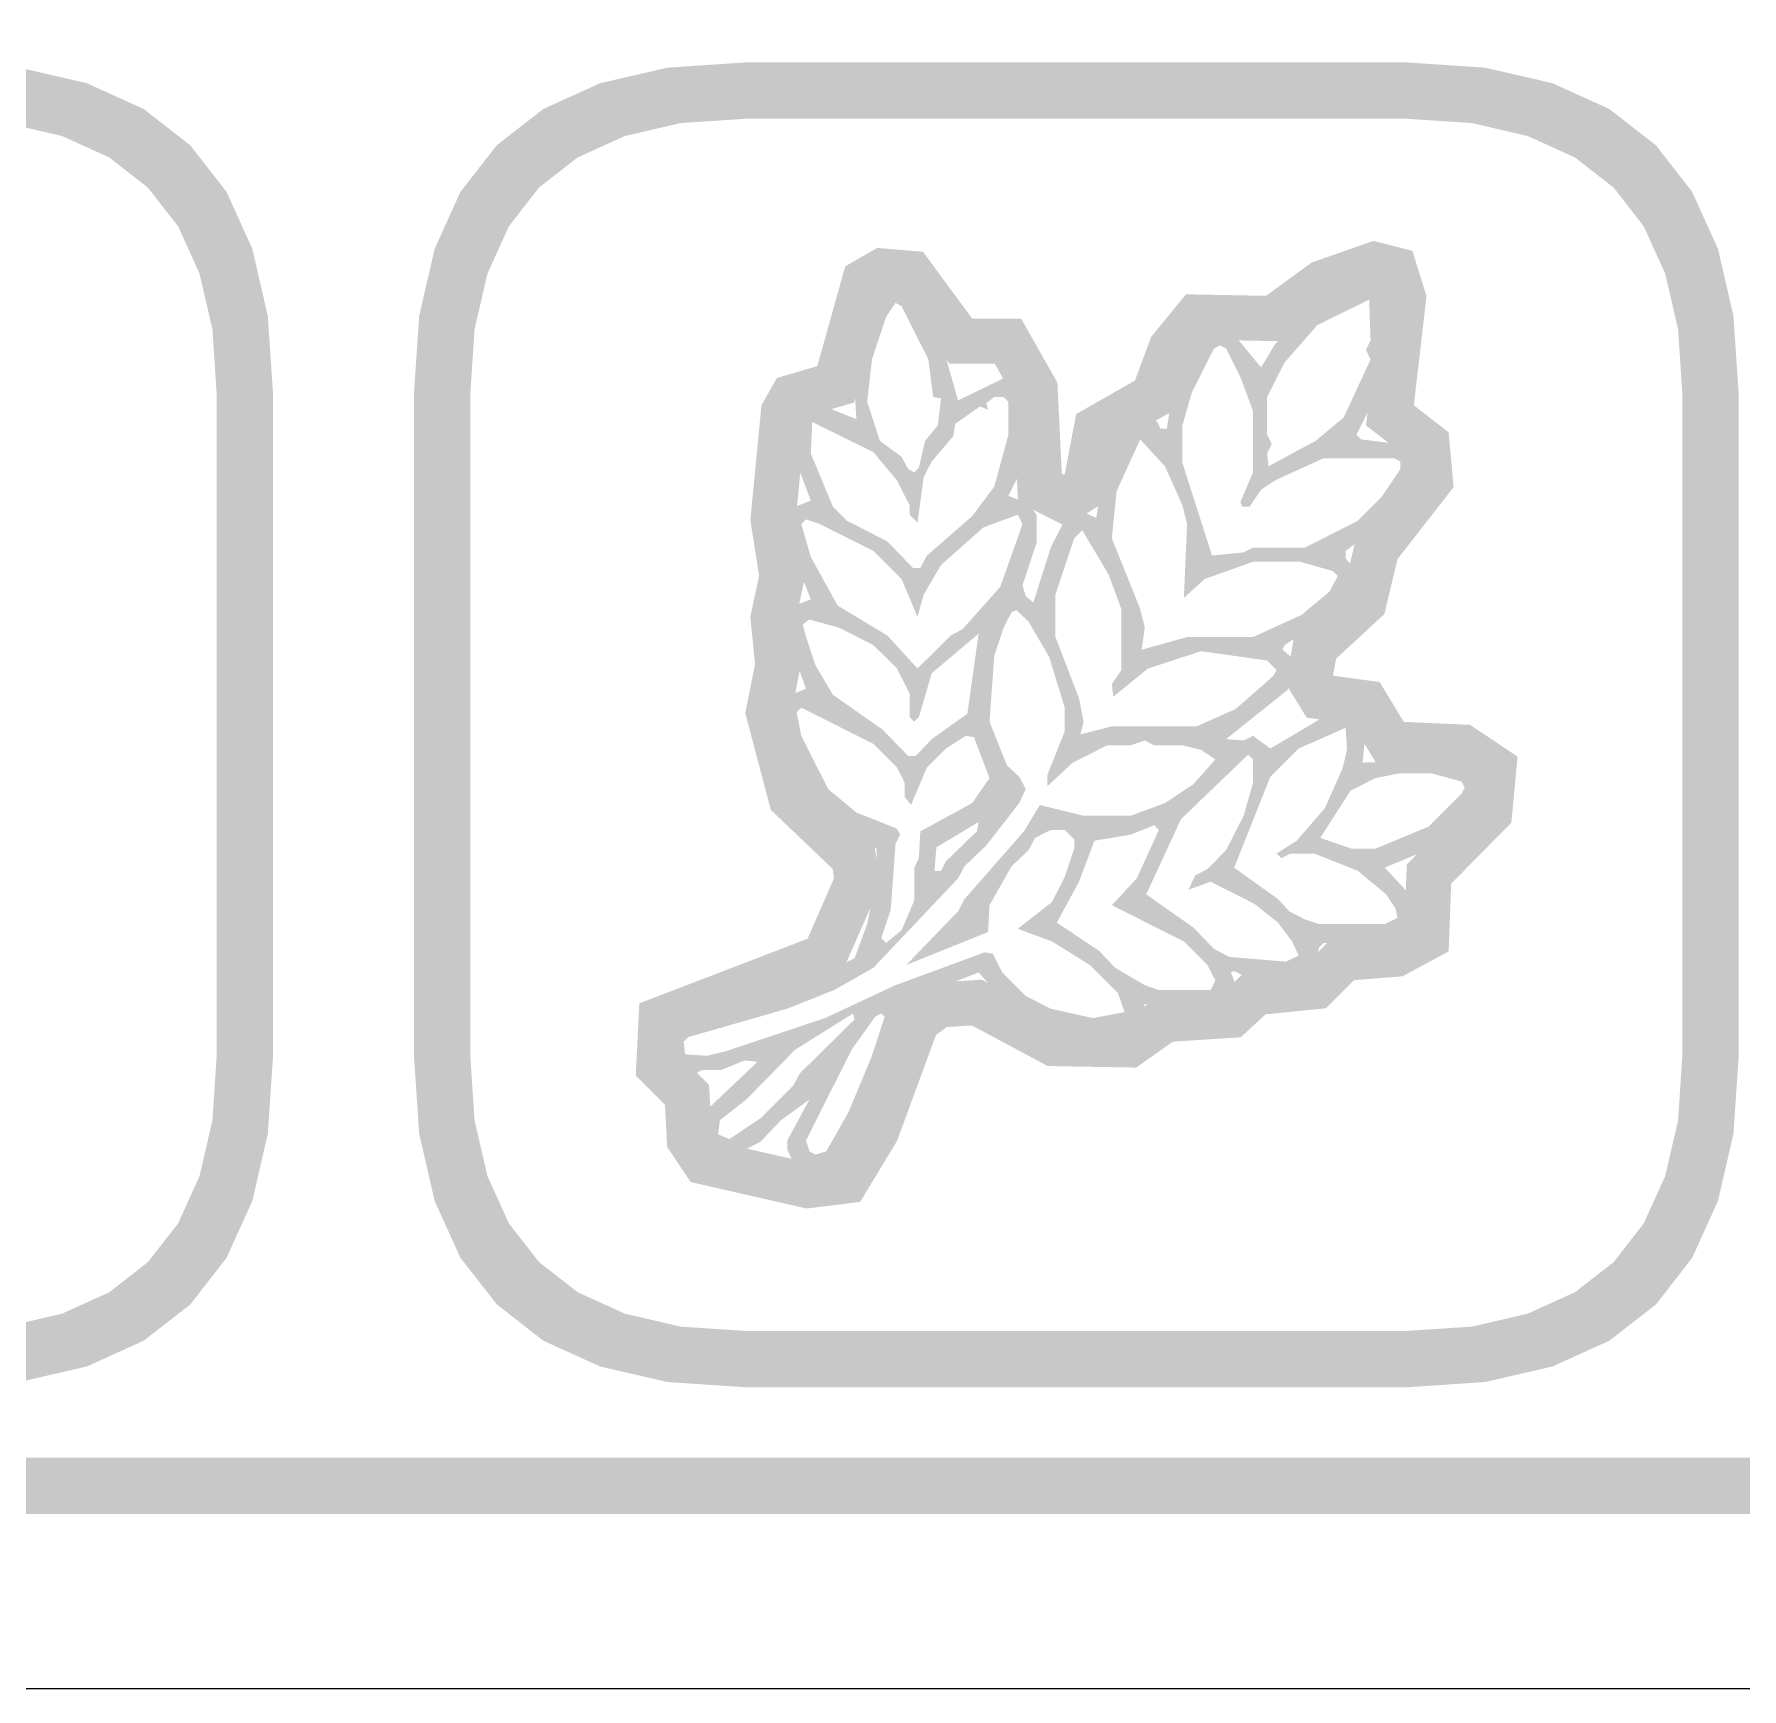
# Model space of a CAD drawing. Header units: millimetres. Extents: x 6 to 441, y 6 to 299.
# Drawn here: x 62.2 to 74.32, y 72.96 to 84.7 of the extents above; entities that cross this region are included whole.
import ezdxf

# ---------------------------------------------------------------- set-up
doc = ezdxf.new("R2010")
doc.units = ezdxf.units.MM
doc.layers.add('CUT', color=1, linetype='Continuous')
doc.layers.add('RASTER', color=7, linetype='Continuous')

msp = doc.modelspace()

# ---------------------------------------------------------------- hatches: boundary and pattern name
at = {"layer": 'RASTER'}
h = msp.add_hatch(color=7, dxfattribs=at)
h.paths.add_polyline_path([(49.2, 89.6), (49.234, 90.116), (49.338, 90.563), (49.509, 90.941), (49.75, 91.25), (50.059, 91.491), (50.438, 91.663), (50.884, 91.766), (51.4, 91.8), (108.6, 91.8), (109.116, 91.766), (109.563, 91.663), (109.941, 91.491), (110.25, 91.25), (110.491, 90.941), (110.663, 90.563), (110.766, 90.116), (110.8, 89.6), (110.8, 76.4), (110.766, 75.884), (110.663, 75.438), (110.491, 75.059), (110.25, 74.75), (109.941, 74.509), (109.563, 74.338), (109.116, 74.234), (108.6, 74.2), (51.4, 74.2), (50.884, 74.234), (50.438, 74.337), (50.059, 74.509), (49.75, 74.75), (49.509, 75.059), (49.338, 75.438), (49.234, 75.884), (49.2, 76.4)])
h.paths.add_polyline_path([(49.6, 89.6), (49.6, 76.4), (49.628, 75.978), (49.713, 75.613), (49.853, 75.303), (50.05, 75.05), (50.303, 74.853), (50.613, 74.712), (50.978, 74.628), (51.4, 74.6), (108.6, 74.6), (109.022, 74.628), (109.387, 74.712), (109.697, 74.853), (109.95, 75.05), (110.147, 75.303), (110.288, 75.613), (110.372, 75.978), (110.4, 76.4), (110.4, 89.6), (110.372, 90.022), (110.288, 90.387), (110.147, 90.697), (109.95, 90.95), (109.697, 91.147), (109.387, 91.288), (109.022, 91.372), (108.6, 91.4), (51.4, 91.4), (50.978, 91.372), (50.613, 91.288), (50.303, 91.147), (50.05, 90.95), (49.853, 90.697), (49.713, 90.387), (49.628, 90.022), (49.6, 89.6)], flags=0)
h = msp.add_hatch(color=7, dxfattribs=at)
h.paths.add_polyline_path([(54.5, 82.15), (54.537, 82.701), (54.647, 83.178), (54.83, 83.582), (55.088, 83.913), (55.418, 84.17), (55.822, 84.353), (56.299, 84.463), (56.85, 84.5), (61.55, 84.5), (62.101, 84.463), (62.578, 84.353), (62.982, 84.17), (63.312, 83.913), (63.57, 83.582), (63.753, 83.178), (63.863, 82.701), (63.9, 82.15), (63.9, 77.45), (63.863, 76.899), (63.753, 76.422), (63.57, 76.018), (63.313, 75.687), (62.982, 75.43), (62.578, 75.247), (62.101, 75.137), (61.55, 75.1), (56.85, 75.1), (56.299, 75.137), (55.822, 75.247), (55.418, 75.43), (55.088, 75.688), (54.83, 76.018), (54.647, 76.422), (54.537, 76.899), (54.5, 77.45)])
h.paths.add_polyline_path([(54.9, 82.15), (54.9, 77.45), (54.93, 76.993), (55.022, 76.597), (55.174, 76.262), (55.388, 75.988), (55.662, 75.774), (55.997, 75.622), (56.393, 75.53), (56.85, 75.5), (61.55, 75.5), (62.007, 75.53), (62.403, 75.622), (62.738, 75.774), (63.012, 75.988), (63.226, 76.262), (63.378, 76.597), (63.47, 76.993), (63.5, 77.45), (63.5, 82.15), (63.47, 82.607), (63.378, 83.003), (63.226, 83.338), (63.012, 83.612), (62.738, 83.826), (62.403, 83.978), (62.007, 84.07), (61.55, 84.1), (56.85, 84.1), (56.393, 84.07), (55.997, 83.978), (55.662, 83.826), (55.387, 83.613), (55.174, 83.338), (55.022, 83.003), (54.93, 82.607), (54.9, 82.15)], flags=0)
h = msp.add_hatch(color=7, dxfattribs=at)
h.paths.add_polyline_path([(64.9, 82.15), (64.937, 82.701), (65.047, 83.178), (65.23, 83.582), (65.488, 83.913), (65.818, 84.17), (66.222, 84.353), (66.699, 84.463), (67.25, 84.5), (71.95, 84.5), (72.501, 84.463), (72.978, 84.353), (73.382, 84.17), (73.712, 83.913), (73.97, 83.582), (74.153, 83.178), (74.263, 82.701), (74.3, 82.15), (74.3, 77.45), (74.263, 76.899), (74.153, 76.422), (73.97, 76.018), (73.713, 75.687), (73.382, 75.43), (72.978, 75.247), (72.501, 75.137), (71.95, 75.1), (67.25, 75.1), (66.699, 75.137), (66.222, 75.247), (65.818, 75.43), (65.488, 75.688), (65.23, 76.018), (65.047, 76.422), (64.937, 76.899), (64.9, 77.45)])
h.paths.add_polyline_path([(65.3, 82.15), (65.3, 77.45), (65.33, 76.993), (65.422, 76.597), (65.574, 76.262), (65.788, 75.988), (66.062, 75.774), (66.397, 75.622), (66.793, 75.53), (67.25, 75.5), (71.95, 75.5), (72.407, 75.53), (72.803, 75.622), (73.138, 75.774), (73.413, 75.988), (73.626, 76.262), (73.778, 76.597), (73.87, 76.993), (73.9, 77.45), (73.9, 82.15), (73.87, 82.607), (73.778, 83.003), (73.626, 83.338), (73.413, 83.612), (73.138, 83.826), (72.803, 83.978), (72.407, 84.07), (71.95, 84.1), (67.25, 84.1), (66.793, 84.07), (66.397, 83.978), (66.062, 83.826), (65.788, 83.613), (65.574, 83.338), (65.422, 83.003), (65.33, 82.607), (65.3, 82.15)], flags=0)
h = msp.add_hatch(color=7, dxfattribs=at)
h.paths.add_polyline_path([(71.708, 83.234), (71.985, 83.163), (72.085, 82.842), (71.995, 82.067), (72.242, 81.876), (72.277, 81.486), (71.879, 80.976), (71.786, 80.586), (71.443, 80.269), (71.423, 80.155), (71.427, 80.148), (71.752, 80.104), (71.924, 79.821), (72.394, 79.8), (72.731, 79.575), (72.687, 79.106), (72.26, 78.673), (72.242, 78.192), (71.915, 78.016), (71.57, 77.988), (71.371, 77.789), (70.943, 77.746), (70.767, 77.583), (70.285, 77.552), (70.025, 77.368), (69.397, 77.379), (68.859, 77.667), (68.681, 77.656), (68.604, 77.599), (68.328, 76.848), (68.066, 76.415), (67.687, 76.368), (66.863, 76.556), (66.697, 76.805), (66.681, 77.105), (66.474, 77.312), (66.499, 77.824), (67.693, 78.282), (67.881, 78.712), (67.87, 78.779), (67.432, 79.197), (67.251, 79.884), (67.32, 80.231), (67.287, 80.566), (67.349, 80.858), (67.287, 81.253), (67.366, 82.068), (67.475, 82.261), (67.762, 82.345), (67.96, 83.053), (68.186, 83.184), (68.512, 83.157), (68.861, 82.683), (69.208, 82.683), (69.466, 82.228), (69.497, 81.582), (69.51, 81.575), (69.518, 81.58), (69.599, 82.005), (70.016, 82.243), (70.132, 82.554), (70.378, 82.855), (70.946, 82.844), (71.269, 83.08)])
h.paths.add_polyline_path([(71.722, 82.9), (71.42, 82.794), (71.048, 82.522), (70.528, 82.532), (70.414, 82.392), (70.276, 82.022), (69.885, 81.8), (69.806, 81.383), (69.527, 81.208), (69.186, 81.381), (69.15, 82.137), (69.021, 82.363), (68.7, 82.363), (68.341, 82.85), (68.26, 82.857), (68.233, 82.841), (68.023, 82.087), (67.689, 81.99), (67.678, 81.97), (67.61, 81.263), (67.675, 80.849), (67.61, 80.548), (67.644, 80.215), (67.579, 79.894), (67.719, 79.366), (68.169, 78.936), (68.212, 78.669), (67.932, 78.031), (66.809, 77.6), (66.801, 77.438), (66.994, 77.245), (67.012, 76.91), (67.059, 76.839), (67.704, 76.693), (67.873, 76.713), (68.038, 76.987), (68.336, 77.799), (68.567, 77.969), (68.929, 77.992), (69.48, 77.698), (69.926, 77.69), (70.174, 77.866), (70.633, 77.895), (70.804, 78.053), (71.225, 78.096), (71.427, 78.298), (71.822, 78.33), (71.929, 78.387), (71.945, 78.809), (72.379, 79.25), (72.395, 79.415), (72.291, 79.484), (71.74, 79.509), (71.558, 79.807), (71.235, 79.851), (71.086, 80.09), (71.146, 80.431), (71.497, 80.755), (71.584, 81.119), (71.947, 81.583), (71.936, 81.708), (71.656, 81.924), (71.759, 82.812), (71.732, 82.898), (71.722, 82.9)], flags=0)
h = msp.add_hatch(color=7, dxfattribs=at)
h.paths.add_polyline_path([(68.26, 82.95), (68.393, 82.904), (68.527, 82.737), (68.65, 82.493), (68.761, 82.102), (69.084, 82.259), (69.161, 82.236), (69.218, 82.159), (69.218, 81.992), (69.251, 81.892), (69.185, 81.558), (69.118, 81.425), (69.261, 81.368), (69.318, 81.291), (69.318, 81.091), (69.218, 80.79), (69.241, 80.714), (69.295, 80.667), (69.418, 81.057), (69.508, 81.234), (69.619, 81.325), (69.742, 81.268), (69.785, 81.558), (69.852, 81.759), (69.976, 81.969), (70.086, 81.992), (70.176, 81.949), (70.196, 81.902), (70.243, 81.902), (70.286, 82.193), (70.51, 82.603), (70.62, 82.66), (70.663, 82.637), (70.911, 82.336), (71.011, 82.503), (71.278, 82.77), (71.488, 82.894), (71.722, 82.96), (71.765, 82.937), (71.822, 82.86), (71.822, 82.493), (71.722, 82.126), (71.588, 81.859), (71.622, 81.825), (71.889, 81.792), (71.999, 81.735), (72.022, 81.592), (71.932, 81.415), (71.845, 81.335), (71.799, 81.248), (71.511, 81.034), (71.511, 80.981), (71.588, 80.891), (71.531, 80.714), (71.365, 80.547), (71.077, 80.366), (71.064, 80.333), (71.154, 80.256), (71.154, 80.156), (71.097, 80.046), (70.663, 79.699), (70.787, 79.689), (70.854, 79.722), (70.977, 79.632), (71.355, 79.856), (71.555, 79.889), (71.655, 79.789), (71.632, 79.532), (72.289, 79.555), (72.466, 79.465), (72.49, 79.321), (72.433, 79.211), (72.166, 78.944), (71.789, 78.787), (71.965, 78.597), (72.022, 78.487), (71.999, 78.343), (71.922, 78.287), (71.789, 78.253), (71.355, 78.253), (71.321, 78.22), (71.298, 78.076), (71.221, 78.019), (70.787, 78.019), (70.72, 78.053), (70.697, 78.043), (70.72, 77.986), (70.697, 77.843), (70.553, 77.786), (70.086, 77.819), (70.043, 77.662), (69.952, 77.619), (69.518, 77.619), (69.385, 77.652), (69.141, 77.776), (68.907, 78.043), (68.393, 77.843), (68.216, 77.285), (67.993, 76.774), (67.926, 76.674), (67.816, 76.617), (67.716, 76.617), (67.605, 76.674), (67.549, 76.784), (67.549, 76.851), (67.706, 77.141), (67.505, 76.995), (67.358, 76.841), (67.181, 76.751), (67.081, 76.751), (66.991, 76.794), (66.948, 76.884), (66.971, 77.061), (67.338, 77.409), (67.248, 77.419), (67.081, 77.352), (66.948, 77.352), (66.881, 77.318), (66.737, 77.409), (66.714, 77.619), (66.737, 77.662), (66.848, 77.719), (67.549, 77.919), (68.026, 78.143), (68.116, 78.387), (68.183, 78.721), (68.183, 78.921), (67.939, 79.044), (67.739, 79.245), (67.582, 79.522), (67.515, 79.755), (67.539, 79.999), (67.682, 80.056), (67.549, 80.423), (67.549, 80.59), (67.572, 80.634), (67.716, 80.69), (67.549, 81.124), (67.549, 81.291), (67.572, 81.335), (67.716, 81.391), (67.615, 81.658), (67.592, 81.902), (67.615, 81.992), (67.682, 82.059), (67.816, 82.059), (68.039, 81.969), (68.016, 82.393), (68.083, 82.66), (68.206, 82.904)])
h.paths.add_polyline_path([(71.678, 82.817), (71.311, 82.637), (71.077, 82.37), (70.954, 82.126), (70.954, 81.859), (70.987, 81.792), (70.954, 81.725), (70.964, 81.635), (71.298, 81.815), (71.498, 81.982), (71.688, 82.393), (71.655, 82.46), (71.688, 82.526)], flags=0)
h.paths.add_polyline_path([(68.317, 82.794), (68.25, 82.693), (68.15, 82.393), (68.116, 82.092), (68.206, 81.815), (68.36, 81.702), (68.407, 81.615), (68.45, 81.592), (68.483, 81.625), (68.527, 81.815), (68.617, 81.925), (68.64, 82.116), (68.584, 82.126), (68.55, 82.393), (68.36, 82.77)], flags=0)
h.paths.add_polyline_path([(70.62, 82.493), (70.577, 82.47), (70.42, 82.159), (70.353, 81.925), (70.353, 81.658), (70.563, 81.001), (70.787, 81.024), (70.854, 81.057), (71.221, 81.057), (71.598, 81.248), (71.765, 81.415), (71.899, 81.615), (71.899, 81.668), (71.855, 81.692), (71.355, 81.692), (71.011, 81.535), (70.911, 81.468), (70.83, 81.348), (70.777, 81.348), (70.764, 81.381), (70.854, 81.592), (70.854, 82.026), (70.764, 82.269), (70.663, 82.47)], flags=0)
h.paths.add_polyline_path([(69.018, 82.126), (68.961, 82.082), (68.974, 82.036), (68.917, 82.059), (68.741, 81.936), (68.727, 81.849), (68.574, 81.668), (68.517, 81.558), (68.473, 81.234), (68.417, 81.291), (68.417, 81.358), (68.327, 81.535), (68.16, 81.735), (67.726, 81.949), (67.716, 81.725), (67.873, 81.348), (67.973, 81.248), (68.26, 81.101), (68.44, 80.914), (68.493, 80.914), (68.54, 81.001), (68.861, 81.281), (69.018, 81.491), (69.118, 81.859), (69.118, 82.092), (69.084, 82.126)], flags=0)
h.paths.add_polyline_path([(70.053, 81.825), (69.886, 81.458), (69.852, 81.124), (70.053, 80.623), (70.086, 80.49), (70.063, 80.333), (70.386, 80.423), (70.854, 80.423), (71.198, 80.58), (71.398, 80.747), (71.455, 80.857), (71.421, 80.891), (71.188, 80.957), (70.854, 80.957), (70.51, 80.834), (70.363, 80.7), (70.386, 81.224), (70.353, 81.358), (70.229, 81.635)], flags=0)
h.paths.add_polyline_path([(69.185, 81.291), (68.941, 81.201), (68.64, 80.934), (68.517, 80.724), (68.473, 80.567), (68.36, 80.834), (68.16, 81.034), (67.782, 81.224), (67.682, 81.258), (67.649, 81.224), (67.716, 80.991), (67.906, 80.647), (68.26, 80.433), (68.473, 80.2), (68.707, 80.433), (68.794, 80.48), (69.061, 80.78), (69.218, 81.224)], flags=0)
h.paths.add_polyline_path([(69.642, 81.181), (69.585, 81.124), (69.452, 80.724), (69.452, 80.423), (69.619, 79.989), (69.652, 79.822), (69.629, 79.732), (69.852, 79.789), (70.453, 79.789), (70.73, 79.912), (70.997, 80.146), (71.021, 80.189), (70.954, 80.256), (70.487, 80.323), (70.109, 80.2), (69.862, 79.999), (69.852, 80.089), (69.919, 80.189), (69.919, 80.623), (69.829, 80.867)], flags=0)
h.paths.add_polyline_path([(69.175, 80.613), (69.141, 80.6), (69.084, 80.49), (69.018, 80.29), (68.984, 79.822), (69.108, 79.512), (69.195, 79.432), (69.241, 79.345), (69.195, 79.245), (68.961, 78.944), (68.807, 78.797), (68.761, 78.711), (68.16, 78.076), (67.883, 77.919), (67.549, 77.786), (66.848, 77.585), (66.814, 77.552), (66.824, 77.462), (66.981, 77.452), (67.115, 77.485), (67.816, 77.719), (68.317, 77.953), (68.951, 78.186), (69.008, 78.176), (69.074, 78.043), (69.241, 77.876), (69.418, 77.786), (69.719, 77.719), (69.942, 77.762), (69.896, 77.896), (69.695, 78.096), (69.428, 78.263), (69.185, 78.353), (69.428, 78.544), (69.518, 78.721), (69.585, 78.921), (69.585, 78.988), (69.518, 79.054), (69.418, 79.054), (69.308, 78.998), (69.261, 78.911), (69.141, 78.797), (68.984, 78.52), (68.974, 78.33), (68.393, 78.096), (68.761, 78.477), (68.807, 78.564), (69.228, 79.044), (69.341, 79.231), (69.652, 79.155), (69.986, 79.155), (70.229, 79.245), (70.43, 79.378), (70.587, 79.555), (70.487, 79.622), (70.353, 79.655), (70.153, 79.655), (70.086, 79.689), (69.986, 79.655), (69.819, 79.655), (69.575, 79.532), (69.395, 79.365), (69.395, 79.445), (69.518, 79.755), (69.518, 79.922), (69.408, 80.28), (69.261, 80.533)], flags=0)
h.paths.add_polyline_path([(67.706, 80.547), (67.659, 80.513), (67.682, 80.423), (67.749, 80.223), (67.873, 80.013), (68.226, 79.766), (68.407, 79.579), (68.46, 79.579), (68.574, 79.699), (68.827, 79.879), (68.907, 80.447), (68.574, 80.166), (68.483, 79.856), (68.45, 79.822), (68.417, 79.856), (68.417, 80.023), (68.327, 80.2), (68.16, 80.366), (67.916, 80.49)], flags=0)
h.paths.add_polyline_path([(67.649, 79.922), (67.615, 79.889), (67.649, 79.722), (67.839, 79.345), (68.039, 79.178), (68.327, 79.064), (68.35, 79.021), (68.317, 78.954), (68.283, 78.487), (68.216, 78.287), (68.25, 78.253), (68.36, 78.343), (68.45, 78.554), (68.45, 78.787), (68.483, 78.854), (68.493, 79.044), (68.861, 79.245), (68.984, 79.422), (68.874, 79.712), (68.817, 79.722), (68.674, 79.632), (68.54, 79.498), (68.427, 79.231), (68.383, 79.288), (68.383, 79.388), (68.327, 79.498), (68.16, 79.665)], flags=0)
h.paths.add_polyline_path([(71.511, 79.779), (71.178, 79.632), (70.977, 79.432), (70.72, 78.787), (71.031, 78.564), (71.111, 78.477), (71.221, 78.42), (71.321, 78.387), (71.789, 78.387), (71.879, 78.43), (71.865, 78.497), (71.799, 78.597), (71.598, 78.764), (71.288, 78.887), (71.121, 78.887), (71.054, 78.854), (71.021, 78.887), (71.164, 78.978), (71.365, 79.211), (71.488, 79.488), (71.521, 79.622)], flags=0)
h.paths.add_polyline_path([(70.82, 79.589), (70.343, 79.131), (70.096, 78.597), (70.43, 78.363), (70.577, 78.21), (70.687, 78.153), (71.087, 78.12), (71.178, 78.163), (71.131, 78.263), (71.031, 78.397), (70.864, 78.53), (70.553, 78.687), (70.396, 78.63), (70.443, 78.731), (70.53, 78.777), (70.663, 78.911), (70.787, 79.155), (70.854, 79.388), (70.854, 79.555)], flags=0)
h.paths.add_polyline_path([(71.889, 79.455), (71.722, 79.422), (71.545, 79.332), (71.331, 78.998), (71.555, 78.921), (71.722, 78.921), (72.099, 79.078), (72.333, 79.311), (72.356, 79.355), (72.333, 79.398), (72.122, 79.455)], flags=0)
h.paths.add_polyline_path([(68.907, 79.111), (68.607, 78.931), (68.594, 78.764), (68.64, 78.764), (68.674, 78.831), (68.894, 79.044)], flags=0)
h.paths.add_polyline_path([(70.153, 79.088), (69.986, 79.021), (69.729, 78.978), (69.619, 78.687), (69.462, 78.397), (69.762, 78.196), (69.876, 78.076), (70.086, 77.953), (70.186, 77.919), (70.553, 77.919), (70.587, 77.986), (70.53, 78.096), (70.363, 78.263), (69.852, 78.52), (70.029, 78.711), (70.186, 79.054)], flags=0)
h.paths.add_polyline_path([(68.016, 77.752), (67.605, 77.495), (67.258, 77.141), (67.071, 76.995), (67.058, 76.894), (67.138, 76.861), (67.358, 77.008), (67.592, 77.242), (67.639, 77.328), (68.026, 77.709)], flags=0)
h.paths.add_polyline_path([(68.216, 77.752), (68.173, 77.729), (68.006, 77.495), (67.682, 76.851), (67.706, 76.774), (67.749, 76.751), (67.826, 76.774), (67.983, 77.051), (68.15, 77.452), (68.24, 77.729)], flags=0)

# ---------------------------------------------------------------- linework, layer by layer
at = {"layer": 'CUT'}
msp.add_lwpolyline([(109.001, 72.96), (50.999, 72.96), (50.517, 72.981), (50.075, 73.044), (49.675, 73.149), (49.315, 73.297), (48.997, 73.488)], dxfattribs=at)

doc.saveas('drawing.dxf')
